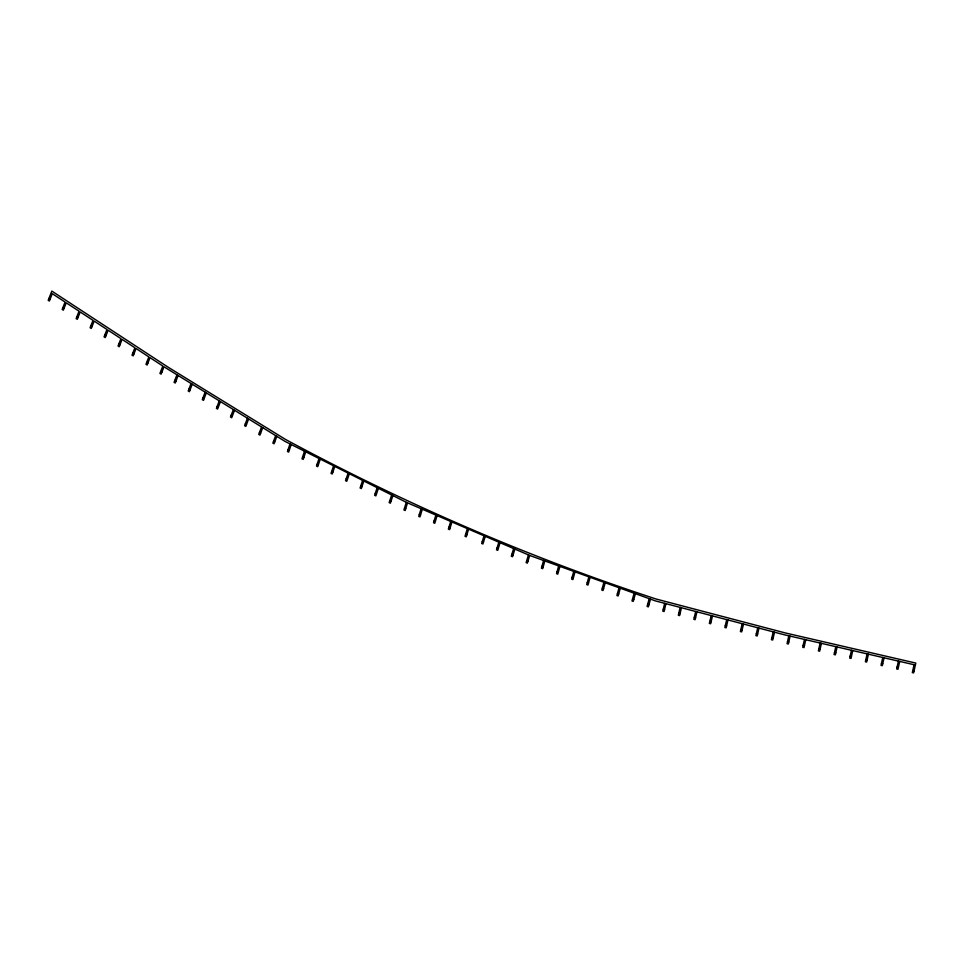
<?xml version="1.0" encoding="UTF-8"?>
<svg xmlns="http://www.w3.org/2000/svg" width="964" height="964" viewBox="0 0 964 964"><rect width="100%" height="100%" fill="white"/><g stroke="black" fill="none" stroke-linecap="round" stroke-linejoin="round"><path stroke-width="1.45" d="M788.805 635.806L787.058 643.687L788.359 643.976L790.094 636.107M804.458 639.421L802.723 647.302L804.012 647.591L805.759 639.722M820.111 643.036L818.376 650.905L819.665 651.206L821.412 643.337M835.8 646.663L834.053 654.532L835.354 654.833L837.089 646.977M851.453 650.278L849.706 658.147L851.007 658.448L852.742 650.567M867.106 653.881L865.371 661.762L866.66 662.063L868.407 654.182M882.759 657.496L881.024 665.377L882.313 665.666L884.06 657.797M898.412 661.111L896.677 668.992L897.966 669.281L899.713 661.412M914.077 664.726L912.33 672.607L913.631 672.896L915.8 663.075L785.335 632.95L656.05 599.006A5044.347 3326.535 -77.9 0 1 285.778 439.584L168.23 367.26L51.839 291.104L48.2 300.298L49.357 301.045L52.273 293.683L65.082 302.069L62.166 309.432L63.323 310.191L66.239 302.829L79.048 311.203L76.132 318.578L77.289 319.325L80.205 311.962L93.014 320.349L90.098 327.712L91.255 328.471L94.171 321.096L106.98 329.483L104.064 336.846L105.221 337.605L108.137 330.242L120.946 338.629L118.03 345.992L119.187 346.751L122.103 339.376L134.912 347.763L131.996 355.126L133.153 355.885L136.069 348.522L148.878 356.897L145.962 364.272L147.118 365.031L150.035 357.656L162.844 366.043L159.928 373.405L161.084 374.165L164.001 366.802L285.199 441.5L406.278 502.316L529.694 555.457L655.46 600.921L784.756 634.878L915.366 665.027M664.654 603.331L662.81 611.176L664.088 611.513L665.931 603.669M680.162 607.404L678.319 615.249L679.608 615.586L681.452 607.742M695.683 611.477L693.839 619.334L695.116 619.671L696.96 611.815M711.191 615.55L709.347 623.407L710.637 623.744L712.48 615.888M726.711 619.635L724.868 627.48L726.145 627.817L727.989 619.973M742.22 623.708L740.376 631.553L741.665 631.89L743.509 624.045M757.74 627.781L755.896 635.625L757.174 635.963L759.017 628.118M773.249 631.854L771.405 639.698L772.694 640.036L774.538 632.191M543.588 560.47L541.431 568.23L542.696 568.676L544.841 560.928M558.674 565.928L556.529 573.688L557.782 574.134L559.927 566.386M573.761 571.387L571.616 579.135L572.881 579.593L575.026 571.845M588.859 576.846L586.715 584.594L587.968 585.052L590.113 577.291M603.946 582.292L601.801 590.052L603.066 590.51L605.211 582.75M619.045 587.751L616.9 595.511L618.153 595.957L620.298 588.209M634.131 593.209L631.986 600.958L633.24 601.416L635.396 593.667M649.23 598.668L647.085 606.416L648.338 606.874L650.483 599.114M406.278 502.316L403.928 509.992L405.157 510.522L407.507 502.847M421.087 508.691L418.738 516.367L419.967 516.897L422.316 509.221M435.897 515.065L433.547 522.741L434.788 523.271L437.126 515.595M450.706 521.44L448.356 529.116L449.598 529.646L451.935 521.982M467.371 528.621L465.022 536.297L466.251 536.827L468.6 529.152M484.024 535.791L481.687 543.467L482.916 543.997L485.266 536.321M498.846 542.166L496.496 549.841L497.725 550.372L500.075 542.696M513.655 548.552L511.306 556.216L512.535 556.746L514.884 549.082M528.465 554.927L526.115 562.602L527.344 563.133L529.694 555.457M289.995 443.91L287.453 451.489L288.658 452.104L291.2 444.512M304.516 451.212L301.985 458.792L303.19 459.394L305.733 451.815M319.048 458.503L316.505 466.094L317.722 466.697L320.265 459.117M333.58 465.805L331.038 473.384L332.243 473.999L334.785 466.407M348.112 473.095L345.57 480.687L346.775 481.289L349.317 473.71M362.633 480.397L360.09 487.977L361.307 488.591L363.85 481.012M377.165 487.7L374.622 495.279L375.839 495.882L378.382 488.302M391.697 494.99L389.155 502.581L390.36 503.184L392.902 495.604M176.906 374.876L174.074 382.298L175.243 383.021L178.075 375.599M191.029 383.576L188.209 390.998L189.378 391.721L192.21 384.287M205.115 392.24L202.295 399.662L203.464 400.385L206.284 392.951M219.25 400.928L216.418 408.35L217.599 409.073L220.419 401.651M233.336 409.592L230.504 417.014L231.673 417.737L234.505 410.315M247.435 418.268L244.615 425.702L245.784 426.413L248.604 418.991M261.569 426.968L258.738 434.39L259.918 435.113L262.738 427.691M275.68 435.644L272.848 443.066L274.017 443.789L276.849 436.367M787.504 641.711L788.793 642.012M803.157 645.326L804.446 645.627M818.81 648.941L820.099 649.242M834.487 652.568L835.788 652.857M850.14 656.171L851.441 656.472M865.805 659.786L867.094 660.087M881.458 663.401L882.747 663.702M897.11 667.016L898.412 667.317M912.763 670.631L914.065 670.932M663.268 609.212L664.558 609.549M678.776 613.297L680.066 613.634M694.297 617.37L695.586 617.707M709.805 621.443L711.095 621.78M725.326 625.516L726.615 625.853M740.834 629.588L742.123 629.926M756.354 633.661L757.644 633.999M771.863 637.734L773.152 638.072M541.973 566.29L543.226 566.748M557.059 571.748L558.325 572.194M572.158 577.195L573.411 577.653M587.245 582.654L588.51 583.112M602.343 588.112L603.597 588.57M617.43 593.571L618.695 594.017M632.529 599.03L633.782 599.475M647.615 604.476L648.868 604.934M404.519 508.076L405.748 508.606M419.328 514.451L420.557 514.981M434.137 520.825L435.367 521.355M448.947 527.2L450.176 527.73M465.612 534.369L466.841 534.912M482.265 541.551L483.506 542.081M497.087 547.926L498.316 548.456M511.896 554.3L513.125 554.83M526.706 560.674L527.935 561.205M288.091 449.598L289.296 450.2M302.612 456.9L303.829 457.502M317.144 464.19L318.349 464.805M331.676 471.492L332.881 472.095M346.197 478.783L347.414 479.397M360.729 486.085L361.946 486.687M375.261 493.387L376.466 493.99M389.793 500.678L390.998 501.292M174.785 380.443L175.954 381.166M188.92 389.143L190.089 389.854M202.994 397.807L204.163 398.53M217.129 406.495L218.298 407.218M231.215 415.159L232.384 415.882M245.314 423.847L246.495 424.558M259.449 432.535L260.617 433.258M273.559 441.211L274.728 441.934M48.935 298.454L50.08 299.214M62.901 307.588L64.046 308.347M76.867 316.734L78.012 317.481M90.833 325.868L91.978 326.627M104.799 335.014L105.944 335.761M118.765 344.148L119.91 344.907M132.731 353.294L133.888 354.041M146.697 362.428L147.854 363.187M160.663 371.562L161.819 372.321"/></g></svg>
